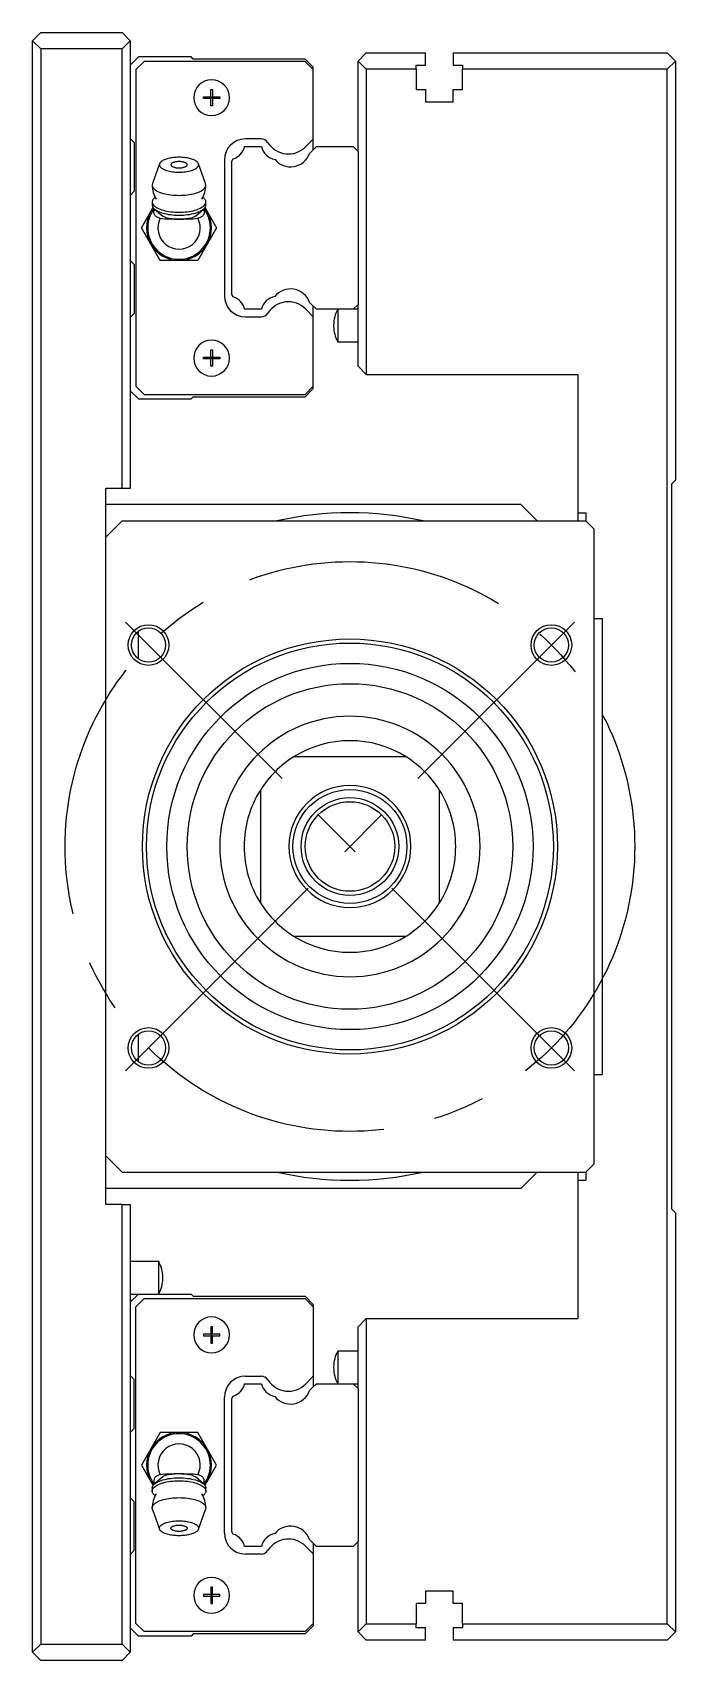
# Model space of a CAD drawing. Extents: x -12 to 1012, y -344 to 120.
# Drawn here: x 932.6 to 1011.5, y -100 to 100 of the extents above; entities that cross this region are included whole.
import ezdxf

# ---------------------------------------------------------------- set-up
doc = ezdxf.new("R2010")
doc.units = 0
doc.linetypes.add('CENTER', pattern=[50.8, 31.75, -6.35, 6.35, -6.35])
doc.layers.get('0').update_dxf_attribs({"linetype": 'CONTINUOUS'})
doc.layers.add('CENTER', color=1, linetype='CENTER')

msp = doc.modelspace()

# ---------------------------------------------------------------- linework, layer by layer
at = {"color": 7, "linetype": 'CONTINUOUS'}
for p, q in [((933.55, 100), (932.55, 99)), ((933.55, 100), (943.55, 100)), ((944.55, 99), (943.55, 100)), ((932.55, -99), (932.55, 99)), ((932.55, 99), (933.55, 98)), ((933.55, 98), (933.55, -98)), ((943.55, 98), (933.55, 98)), ((943.55, 98), (944.55, 99)), ((943.55, 44), (943.55, 98)), ((944.55, 99), (944.55, 44)), ((945.55, 97), (944.55, 96)), ((946.25, 96.45), (945.25, 95.45)), ((952.05, 97), (945.55, 97)), ((966.05, 96.45), (946.25, 96.45)), ((952.3, 96.75), (952.05, 97)), ((966.05, 96.75), (952.3, 96.75)), ((967.05, 95.75), (966.05, 96.75)), ((967.05, 95.45), (966.05, 96.45)), ((972.55, 96.5), (973.55, 97.5)), ((972.55, 85.4), (972.55, 96.5)), ((973.55, 95.5), (972.55, 96.5)), ((973.55, 97.5), (980.85, 97.5)), ((979.7, 96), (980.85, 96)), ((979.7, 95.5), (979.7, 96)), ((980.85, 96), (980.85, 97.5)), ((984.25, 97.5), (1010.55, 97.5)), ((984.25, 97.5), (984.25, 96)), ((984.25, 96), (985.4, 96)), ((985.4, 96), (985.4, 95.5)), ((1010.55, 97.5), (1011.55, 96.5)), ((1011.55, 96.5), (1010.55, 95.5)), ((1011.55, 96.5), (1011.55, 45)), ((945.25, 95.45), (945.25, 56.55)), ((967.05, 95.45), (967.05, 95.75)), ((967.05, 86.92), (967.05, 95.45)), ((973.55, 95.5), (973.55, 58)), ((979.7, 95.5), (973.55, 95.5)), ((979.7, 95.5), (979.7, 93)), ((985.4, 93), (985.4, 95.5)), ((1010.55, 95.5), (985.4, 95.5)), ((1010.55, -95.5), (1010.55, 95.5)), ((953.55, 91.9), (953.55, 92.1)), ((953.55, 92.1), (954.45, 92.1)), ((954.45, 92.1), (954.45, 93)), ((954.45, 93), (954.65, 93)), ((954.45, 92.1), (954.55, 92)), ((954.65, 92.1), (954.55, 92)), ((954.65, 93), (954.65, 92.1)), ((954.65, 92.1), (955.55, 92.1)), ((955.55, 92.1), (955.55, 91.9)), ((979.7, 93), (980.85, 93)), ((980.85, 93), (980.85, 91.5)), ((984.25, 91.5), (984.25, 93)), ((984.25, 93), (985.4, 93)), ((954.45, 91.9), (953.55, 91.9)), ((954.45, 91.9), (954.55, 92)), ((954.45, 91), (954.45, 91.9)), ((954.65, 91), (954.45, 91)), ((954.65, 91.9), (954.55, 92)), ((954.65, 91.9), (954.65, 91)), ((955.55, 91.9), (954.65, 91.9)), ((980.85, 91.5), (984.25, 91.5)), ((944.55, 87), (945.05, 86.5)), ((945.05, 86.5), (945.05, 80.5)), ((958.61, 86), (960.69, 86)), ((960.63, 86.93), (958.72, 86.93)), ((967.05, 86.92), (966.09, 85.95)), ((967.05, 85.6), (967.05, 86.92)), ((967.05, 85.6), (967.45, 86)), ((967.45, 86), (971.95, 86)), ((971.95, 86), (972.55, 85.4)), ((948.24, 84.02), (948.2, 83.95)), ((948.3, 84.08), (948.24, 84.02)), ((948.36, 84.14), (948.3, 84.08)), ((948.44, 84.2), (948.36, 84.14)), ((948.53, 84.25), (948.44, 84.2)), ((948.62, 84.31), (948.53, 84.25)), ((948.73, 84.36), (948.62, 84.31)), ((948.85, 84.41), (948.73, 84.36)), ((948.97, 84.45), (948.85, 84.41)), ((949.11, 84.49), (948.97, 84.45)), ((949.25, 84.53), (949.11, 84.49)), ((949.4, 84.57), (949.25, 84.53)), ((949.55, 84.6), (949.4, 84.57)), ((949.71, 84.62), (949.55, 84.6)), ((949.87, 84.64), (949.71, 84.62)), ((949.78, 84.01), (949.73, 83.98)), ((949.84, 84.03), (949.78, 84.01)), ((949.91, 84.05), (949.84, 84.03)), ((950.04, 84.66), (949.87, 84.64)), ((949.98, 84.07), (949.91, 84.05)), ((950.05, 84.09), (949.98, 84.07)), ((950.21, 84.67), (950.04, 84.66)), ((950.13, 84.11), (950.05, 84.09)), ((950.21, 84.12), (950.13, 84.11)), ((950.38, 84.68), (950.21, 84.67)), ((950.29, 84.13), (950.21, 84.12)), ((950.38, 84.14), (950.29, 84.13)), ((950.55, 84.68), (950.38, 84.68)), ((950.46, 84.14), (950.38, 84.14)), ((950.55, 84.14), (950.46, 84.14)), ((950.72, 84.68), (950.55, 84.68)), ((950.64, 84.14), (950.55, 84.14)), ((950.72, 84.14), (950.64, 84.14)), ((950.89, 84.67), (950.72, 84.68)), ((950.81, 84.13), (950.72, 84.14)), ((950.89, 84.12), (950.81, 84.13)), ((951.06, 84.66), (950.89, 84.67)), ((950.97, 84.11), (950.89, 84.12)), ((951.05, 84.09), (950.97, 84.11)), ((951.12, 84.07), (951.05, 84.09)), ((951.23, 84.64), (951.06, 84.66)), ((951.19, 84.05), (951.12, 84.07)), ((951.26, 84.03), (951.19, 84.05)), ((951.39, 84.62), (951.23, 84.64)), ((951.32, 84.01), (951.26, 84.03)), ((951.37, 83.98), (951.32, 84.01)), ((951.55, 84.6), (951.39, 84.62)), ((951.7, 84.57), (951.55, 84.6)), ((951.85, 84.53), (951.7, 84.57)), ((951.99, 84.49), (951.85, 84.53)), ((952.13, 84.45), (951.99, 84.49)), ((952.25, 84.41), (952.13, 84.45)), ((952.37, 84.36), (952.25, 84.41)), ((952.48, 84.31), (952.37, 84.36)), ((952.57, 84.25), (952.48, 84.31)), ((952.66, 84.2), (952.57, 84.25)), ((952.74, 84.14), (952.66, 84.2)), ((952.8, 84.08), (952.74, 84.14)), ((952.86, 84.02), (952.8, 84.08)), ((952.9, 83.95), (952.86, 84.02)), ((956.12, 84.33), (956.12, 67.67)), ((957.05, 84.2), (957.21, 84.48)), ((957.05, 67.8), (957.05, 84.2)), ((966.6, 85.15), (967.05, 85.6)), ((972.55, 85.4), (972.55, 66.6)), ((948.17, 83.89), (947.28, 81.44)), ((948.17, 83.89), (948.15, 83.81)), ((948.15, 83.81), (948.15, 83.73)), ((948.15, 83.73), (948.17, 83.65)), ((948.2, 83.95), (948.17, 83.89)), ((948.17, 83.65), (948.2, 83.58)), ((948.2, 83.58), (948.25, 83.5)), ((948.25, 83.5), (948.32, 83.42)), ((948.32, 83.42), (948.4, 83.35)), ((948.4, 83.35), (948.5, 83.28)), ((948.5, 83.28), (948.61, 83.22)), ((948.61, 83.22), (948.74, 83.16)), ((948.74, 83.16), (948.88, 83.1)), ((948.88, 83.1), (949.03, 83.05)), ((949.03, 83.05), (949.2, 83)), ((949.2, 83), (949.37, 82.96)), ((949.37, 82.96), (949.56, 82.92)), ((949.57, 83.83), (949.55, 83.79)), ((949.55, 83.79), (949.55, 83.76)), ((949.55, 83.76), (949.55, 83.73)), ((949.55, 83.73), (949.57, 83.69)), ((949.56, 82.92), (949.75, 82.9)), ((949.58, 83.86), (949.57, 83.83)), ((949.57, 83.69), (949.58, 83.66)), ((949.61, 83.89), (949.58, 83.86)), ((949.58, 83.66), (949.61, 83.63)), ((949.64, 83.92), (949.61, 83.89)), ((949.61, 83.63), (949.64, 83.6)), ((949.68, 83.95), (949.64, 83.92)), ((949.64, 83.6), (949.68, 83.57)), ((949.73, 83.98), (949.68, 83.95)), ((949.68, 83.57), (949.73, 83.54)), ((949.73, 83.54), (949.78, 83.51)), ((949.75, 82.9), (949.94, 82.87)), ((949.78, 83.51), (949.84, 83.49)), ((949.84, 83.49), (949.91, 83.47)), ((949.91, 83.47), (949.98, 83.45)), ((949.94, 82.87), (950.14, 82.86)), ((949.98, 83.45), (950.05, 83.43)), ((950.05, 83.43), (950.13, 83.41)), ((950.13, 83.41), (950.21, 83.4)), ((950.14, 82.86), (950.35, 82.85)), ((950.21, 83.4), (950.29, 83.39)), ((950.29, 83.39), (950.38, 83.38)), ((950.35, 82.85), (950.55, 82.84)), ((950.38, 83.38), (950.46, 83.38)), ((950.46, 83.38), (950.55, 83.38)), ((950.55, 83.38), (950.64, 83.38)), ((950.55, 82.84), (950.75, 82.85)), ((950.64, 83.38), (950.72, 83.38)), ((950.72, 83.38), (950.81, 83.39)), ((950.75, 82.85), (950.96, 82.86)), ((950.81, 83.39), (950.89, 83.4)), ((950.89, 83.4), (950.97, 83.41)), ((950.96, 82.86), (951.16, 82.87)), ((950.97, 83.41), (951.05, 83.43)), ((951.05, 83.43), (951.12, 83.45)), ((951.12, 83.45), (951.19, 83.47)), ((951.16, 82.87), (951.35, 82.9)), ((951.19, 83.47), (951.26, 83.49)), ((951.26, 83.49), (951.32, 83.51)), ((951.32, 83.51), (951.37, 83.54)), ((951.35, 82.9), (951.54, 82.92)), ((951.42, 83.95), (951.37, 83.98)), ((951.37, 83.54), (951.42, 83.57)), ((951.46, 83.92), (951.42, 83.95)), ((951.42, 83.57), (951.46, 83.6)), ((951.49, 83.89), (951.46, 83.92)), ((951.46, 83.6), (951.49, 83.63)), ((951.52, 83.86), (951.49, 83.89)), ((951.49, 83.63), (951.52, 83.66)), ((951.53, 83.83), (951.52, 83.86)), ((951.52, 83.66), (951.53, 83.69)), ((951.55, 83.79), (951.53, 83.83)), ((951.53, 83.69), (951.55, 83.73)), ((951.54, 82.92), (951.73, 82.96)), ((951.55, 83.76), (951.55, 83.79)), ((951.55, 83.73), (951.55, 83.76)), ((951.73, 82.96), (951.9, 83)), ((951.9, 83), (952.07, 83.05)), ((952.07, 83.05), (952.22, 83.1)), ((952.22, 83.1), (952.36, 83.16)), ((952.36, 83.16), (952.49, 83.22)), ((952.49, 83.22), (952.6, 83.28)), ((952.6, 83.28), (952.7, 83.35)), ((952.7, 83.35), (952.78, 83.42)), ((952.78, 83.42), (952.85, 83.5)), ((952.85, 83.5), (952.9, 83.58)), ((952.93, 83.89), (952.9, 83.95)), ((952.9, 83.58), (952.93, 83.65)), ((952.95, 83.81), (952.93, 83.89)), ((953.82, 81.44), (952.93, 83.89)), ((952.93, 83.65), (952.95, 83.73)), ((952.95, 83.73), (952.95, 83.81)), ((945.05, 80.5), (944.55, 80)), ((947.28, 81.44), (947.25, 81.27)), ((947.25, 81.27), (947.26, 81.17)), ((947.26, 81.17), (947.29, 81.07)), ((947.29, 81.07), (947.34, 80.97)), ((947.34, 80.97), (947.41, 80.88)), ((947.41, 80.88), (947.5, 80.78)), ((947.5, 80.78), (947.61, 80.69)), ((947.61, 80.69), (947.74, 80.61)), ((947.74, 80.61), (947.88, 80.52)), ((947.88, 80.52), (948.04, 80.45)), ((948.04, 80.45), (948.22, 80.37)), ((948.22, 80.37), (948.41, 80.31)), ((948.41, 80.31), (948.61, 80.24)), ((948.61, 80.24), (948.83, 80.19)), ((948.83, 80.19), (949.05, 80.14)), ((949.05, 80.14), (949.29, 80.1)), ((949.29, 80.1), (949.53, 80.07)), ((949.53, 80.07), (949.78, 80.04)), ((949.78, 80.04), (950.03, 80.02)), ((950.03, 80.02), (950.29, 80.01)), ((950.29, 80.01), (950.55, 80)), ((950.55, 80), (950.81, 80.01)), ((950.81, 80.01), (951.07, 80.02)), ((951.07, 80.02), (951.32, 80.04)), ((951.32, 80.04), (951.57, 80.07)), ((951.57, 80.07), (951.81, 80.1)), ((951.81, 80.1), (952.05, 80.14)), ((952.05, 80.14), (952.27, 80.19)), ((952.27, 80.19), (952.49, 80.24)), ((952.49, 80.24), (952.69, 80.31)), ((952.69, 80.31), (952.88, 80.37)), ((952.88, 80.37), (953.06, 80.45)), ((953.06, 80.45), (953.22, 80.52)), ((953.22, 80.52), (953.36, 80.61)), ((953.36, 80.61), (953.49, 80.69)), ((953.49, 80.69), (953.6, 80.78)), ((953.6, 80.78), (953.69, 80.88)), ((953.69, 80.88), (953.76, 80.97)), ((953.76, 80.97), (953.81, 81.07)), ((953.81, 81.07), (953.84, 81.17)), ((953.85, 81.27), (953.82, 81.44)), ((953.84, 81.17), (953.85, 81.27)), ((947.09, 78), (947.37, 78.49)), ((947.27, 79.33), (947.25, 79.26)), ((947.25, 79.26), (947.25, 79.19)), ((947.25, 79.19), (947.26, 79.09)), ((947.25, 79.19), (947.25, 78.82)), ((947.25, 78.82), (947.25, 78.75)), ((947.25, 78.75), (947.27, 78.69)), ((947.26, 79.09), (947.29, 78.99)), ((947.29, 79.39), (947.27, 79.33)), ((947.27, 78.69), (947.29, 78.62)), ((947.32, 79.46), (947.29, 79.39)), ((947.29, 78.99), (947.34, 78.9)), ((947.29, 78.62), (947.32, 78.55)), ((947.37, 79.52), (947.32, 79.46)), ((947.32, 78.55), (947.37, 78.49)), ((947.34, 78.9), (947.41, 78.8)), ((947.42, 79.59), (947.37, 79.52)), ((947.37, 78.49), (947.42, 78.42)), ((947.41, 78.8), (947.5, 78.71)), ((947.48, 79.65), (947.42, 79.59)), ((947.42, 78.42), (947.48, 78.36)), ((947.46, 77.98), (947.47, 78.05)), ((947.47, 78.05), (947.49, 78.12)), ((947.55, 79.71), (947.48, 79.65)), ((947.48, 78.36), (947.55, 78.3)), ((947.49, 78.12), (947.51, 78.2)), ((947.5, 78.71), (947.61, 78.62)), ((947.51, 78.2), (947.54, 78.27)), ((947.54, 78.27), (947.55, 78.29)), ((947.61, 79.77), (947.55, 79.71)), ((947.55, 78.3), (947.67, 78.21)), ((947.55, 78.3), (948.54, 77.46)), ((947.61, 78.62), (947.74, 78.53)), ((947.67, 78.21), (947.81, 78.12)), ((947.74, 78.53), (947.88, 78.45)), ((947.81, 78.12), (947.97, 78.03)), ((947.88, 78.45), (948.04, 78.37)), ((947.97, 78.03), (948.14, 77.96)), ((948.04, 78.37), (948.22, 78.3)), ((948.22, 78.3), (948.41, 78.23)), ((948.41, 78.23), (948.61, 78.17)), ((948.61, 78.17), (948.83, 78.11)), ((948.83, 78.11), (949.05, 78.07)), ((949.05, 78.07), (949.29, 78.02)), ((949.29, 78.02), (949.53, 77.99)), ((951.57, 77.99), (951.81, 78.02)), ((951.81, 78.02), (952.05, 78.07)), ((952.05, 78.07), (952.27, 78.11)), ((952.27, 78.11), (952.49, 78.17)), ((952.49, 78.17), (952.69, 78.23)), ((952.56, 77.46), (953.55, 78.3)), ((952.69, 78.23), (952.88, 78.3)), ((952.88, 78.3), (953.06, 78.37)), ((952.96, 77.96), (953.13, 78.03)), ((953.06, 78.37), (953.22, 78.45)), ((953.13, 78.03), (953.29, 78.12)), ((953.22, 78.45), (953.36, 78.53)), ((953.29, 78.12), (953.43, 78.21)), ((953.36, 78.53), (953.49, 78.62)), ((953.43, 78.21), (953.55, 78.3)), ((953.55, 79.71), (953.49, 79.77)), ((953.49, 78.62), (953.6, 78.71)), ((953.62, 79.65), (953.55, 79.71)), ((953.55, 78.3), (953.62, 78.36)), ((953.56, 78.28), (953.56, 78.27)), ((953.56, 78.27), (953.59, 78.2)), ((953.59, 78.2), (953.61, 78.12)), ((953.6, 78.71), (953.69, 78.8)), ((953.61, 78.12), (953.63, 78.05)), ((953.68, 79.59), (953.62, 79.65)), ((953.62, 78.36), (953.68, 78.42)), ((953.63, 78.05), (953.64, 77.98)), ((953.73, 79.52), (953.68, 79.59)), ((953.68, 78.42), (953.73, 78.49)), ((953.69, 78.8), (953.76, 78.9)), ((953.78, 79.46), (953.73, 79.52)), ((953.73, 78.49), (953.78, 78.55)), ((953.73, 78.49), (954.01, 78)), ((953.76, 78.9), (953.81, 78.99)), ((953.81, 79.39), (953.78, 79.46)), ((953.78, 78.55), (953.81, 78.62)), ((953.83, 79.33), (953.81, 79.39)), ((953.81, 78.99), (953.84, 79.09)), ((953.81, 78.62), (953.83, 78.69)), ((953.85, 79.26), (953.83, 79.33)), ((953.83, 78.69), (953.85, 78.75)), ((953.84, 79.09), (953.85, 79.19)), ((953.85, 79.19), (953.85, 79.26)), ((953.85, 78.82), (953.85, 79.19)), ((953.85, 78.75), (953.85, 78.82)), ((945.93, 76), (947.09, 78)), ((947.46, 77.91), (947.46, 77.98)), ((947.47, 77.84), (947.46, 77.91)), ((947.48, 77.78), (947.47, 77.84)), ((947.49, 77.72), (947.48, 77.78)), ((947.52, 77.66), (947.49, 77.72)), ((947.55, 77.61), (947.52, 77.66)), ((947.58, 77.55), (947.55, 77.61)), ((947.63, 77.5), (947.58, 77.55)), ((947.67, 77.46), (947.63, 77.5)), ((947.73, 77.41), (947.67, 77.46)), ((947.79, 77.36), (947.73, 77.41)), ((947.87, 77.32), (947.79, 77.36)), ((947.95, 77.28), (947.87, 77.32)), ((948.04, 77.24), (947.95, 77.28)), ((948.14, 77.21), (948.04, 77.24)), ((948.14, 77.96), (948.34, 77.88)), ((948.23, 77.18), (948.14, 77.21)), ((948.34, 77.88), (948.54, 77.82)), ((948.54, 77.82), (948.76, 77.76)), ((948.71, 77.35), (948.54, 77.46)), ((948.91, 77.27), (948.71, 77.35)), ((948.76, 77.76), (949, 77.71)), ((949, 77.71), (949.24, 77.66)), ((949.24, 77.66), (949.49, 77.63)), ((949.49, 77.63), (949.75, 77.6)), ((949.53, 77.99), (949.78, 77.96)), ((949.75, 77.6), (950.01, 77.58)), ((949.78, 77.96), (950.03, 77.94)), ((950.01, 77.58), (950.28, 77.56)), ((950.03, 77.94), (950.29, 77.93)), ((950.28, 77.56), (950.55, 77.56)), ((950.29, 77.93), (950.55, 77.93)), ((950.55, 77.93), (950.81, 77.93)), ((950.55, 77.56), (950.82, 77.56)), ((950.81, 77.93), (951.07, 77.94)), ((950.82, 77.56), (951.09, 77.58)), ((951.07, 77.94), (951.32, 77.96)), ((951.09, 77.58), (951.35, 77.6)), ((951.32, 77.96), (951.57, 77.99)), ((951.35, 77.6), (951.61, 77.63)), ((951.61, 77.63), (951.86, 77.66)), ((951.86, 77.66), (952.1, 77.71)), ((952.1, 77.71), (952.34, 77.76)), ((952.33, 77.32), (952.12, 77.25)), ((952.56, 77.46), (952.33, 77.32)), ((952.34, 77.76), (952.56, 77.82)), ((952.56, 77.82), (952.76, 77.88)), ((952.76, 77.88), (952.96, 77.96)), ((952.96, 77.21), (952.87, 77.18)), ((953.06, 77.24), (952.96, 77.21)), ((953.15, 77.28), (953.06, 77.24)), ((953.23, 77.32), (953.15, 77.28)), ((953.3, 77.36), (953.23, 77.32)), ((953.37, 77.41), (953.3, 77.36)), ((953.43, 77.46), (953.37, 77.41)), ((953.47, 77.5), (953.43, 77.46)), ((953.52, 77.55), (953.47, 77.5)), ((953.55, 77.61), (953.52, 77.55)), ((953.58, 77.66), (953.55, 77.61)), ((953.61, 77.72), (953.58, 77.66)), ((953.62, 77.78), (953.61, 77.72)), ((953.63, 77.84), (953.62, 77.78)), ((953.64, 77.91), (953.63, 77.84)), ((953.64, 77.98), (953.64, 77.91)), ((954.01, 78), (955.17, 76)), ((947.09, 74), (945.93, 76)), ((955.17, 76), (954.01, 74)), ((948.24, 72), (947.09, 74)), ((954.01, 74), (952.86, 72)), ((944.55, 72), (945.05, 71.5)), ((945.05, 71.5), (945.05, 65.5)), ((950.55, 72), (948.24, 72)), ((952.86, 72), (950.55, 72)), ((957.21, 67.52), (957.05, 67.8)), ((960.69, 66), (958.61, 66)), ((966.09, 66.05), (967.05, 65.08)), ((967.45, 66), (966.6, 66.85)), ((967.05, 65.08), (967.05, 66.4)), ((971.95, 66), (967.45, 66)), ((970.05, 66), (970.05, 62)), ((972.55, 66.6), (971.95, 66)), ((972.55, 66), (971.95, 66)), ((972.55, 59), (972.55, 66.6)), ((945.05, 65.5), (944.55, 65)), ((958.72, 65.07), (960.63, 65.07)), ((967.05, 56.55), (967.05, 65.08)), ((969.55, 64.06), (969.55, 63.94)), ((970.05, 62), (972.55, 62)), ((953.55, 60.1), (954.45, 60.1)), ((953.55, 59.9), (953.55, 60.1)), ((954.45, 60.1), (954.45, 61)), ((954.45, 61), (954.65, 61)), ((954.45, 60.1), (954.55, 60)), ((954.65, 60.1), (954.55, 60)), ((954.65, 61), (954.65, 60.1)), ((954.65, 60.1), (955.55, 60.1)), ((955.55, 60.1), (955.55, 59.9)), ((954.45, 59.9), (953.55, 59.9)), ((954.45, 59.9), (954.55, 60)), ((954.45, 59), (954.45, 59.9)), ((954.65, 59), (954.45, 59)), ((954.65, 59.9), (954.55, 60)), ((955.55, 59.9), (954.65, 59.9)), ((954.65, 59.9), (954.65, 59)), ((972.55, 59), (973.55, 58)), ((973.55, 58), (999.55, 58)), ((999.55, 58), (999.55, 41)), ((945.25, 56.55), (946.25, 55.55)), ((966.05, 55.55), (967.05, 56.55)), ((966.05, 55.25), (967.05, 56.25)), ((967.05, 56.25), (967.05, 56.55)), ((944.55, 56), (945.55, 55)), ((945.55, 55), (952.05, 55)), ((946.25, 55.55), (966.05, 55.55)), ((952.05, 55), (952.3, 55.25)), ((952.3, 55.25), (966.05, 55.25)), ((943.55, 44), (941.55, 44)), ((941.55, 38), (941.55, 44)), ((944.55, 44), (943.55, 44)), ((1011.05, 44.5), (1011.55, 45)), ((1011.05, 44.5), (1011.05, -44.5)), ((992.55, 42), (941.55, 42)), ((943.55, 40), (941.55, 38)), ((943.55, 40), (1000.55, 40)), ((994.55, 40), (992.55, 42)), ((999.55, 41), (999.55, 40)), ((999.55, 41), (1000.55, 41)), ((1000.55, 41), (1000.55, 40)), ((1001.55, 39), (1000.55, 40)), ((941.55, -38), (941.55, 38)), ((1001.55, -39), (1001.55, 39)), ((1001.55, 28), (1002.55, 28)), ((1002.55, 28), (1002.55, -28)), ((945.55, 23.06), (945.55, 26.44)), ((978.48, 11), (964.62, 11)), ((960.55, 6.93), (960.55, -6.93)), ((982.55, -6.93), (982.55, 6.93)), ((964.62, -11), (978.48, -11)), ((945.55, -26.44), (945.55, -23.06)), ((1001.55, -28), (1002.55, -28)), ((941.55, -38), (943.55, -40)), ((941.55, -44), (941.55, -38)), ((943.55, -40), (1000.55, -40)), ((992.55, -42), (994.55, -40)), ((999.55, -40), (999.55, -41)), ((1000.55, -40), (1001.55, -39)), ((1000.55, -40), (1000.55, -41)), ((999.55, -41), (1000.55, -41)), ((999.55, -41), (999.55, -58)), ((992.55, -42), (941.55, -42)), ((943.55, -44), (941.55, -44)), ((943.55, -44), (944.55, -44)), ((943.55, -98), (943.55, -44)), ((944.55, -44), (944.55, -99)), ((1011.55, -45), (1011.05, -44.5)), ((1011.55, -45), (1011.55, -96.5)), ((948.05, -51), (944.55, -51)), ((948.05, -53), (948.05, -51)), ((948.05, -55), (948.05, -53)), ((948.55, -53.06), (948.55, -52.94)), ((944.55, -55), (945.55, -55)), ((944.55, -56), (945.55, -55)), ((945.25, -56.55), (946.25, -55.55)), ((945.55, -55), (952.05, -55)), ((946.25, -55.55), (966.05, -55.55)), ((952.05, -55), (952.3, -55.25)), ((952.3, -55.25), (966.05, -55.25)), ((966.05, -55.25), (967.05, -56.25)), ((966.05, -55.55), (967.05, -56.55)), ((945.25, -95.45), (945.25, -56.55)), ((967.05, -56.25), (967.05, -56.55)), ((967.05, -56.55), (967.05, -65.08)), ((973.55, -58), (972.55, -59)), ((973.55, -58), (999.55, -58)), ((973.55, -58), (973.55, -95.5)), ((954.45, -59.9), (953.55, -59.9)), ((953.55, -59.9), (953.55, -60.1)), ((954.45, -59), (954.45, -59.9)), ((954.65, -59), (954.45, -59)), ((954.45, -59.9), (954.55, -60)), ((954.45, -60.1), (954.55, -60)), ((954.65, -59.9), (954.55, -60)), ((954.65, -60.1), (954.55, -60)), ((954.65, -59.9), (954.65, -59)), ((955.55, -59.9), (954.65, -59.9)), ((955.55, -60.1), (955.55, -59.9)), ((972.55, -66.6), (972.55, -59)), ((953.55, -60.1), (954.45, -60.1)), ((954.45, -60.1), (954.45, -61)), ((954.45, -61), (954.65, -61)), ((954.65, -60.1), (955.55, -60.1)), ((954.65, -61), (954.65, -60.1)), ((972.55, -62), (970.05, -62)), ((970.05, -62), (970.05, -66)), ((969.55, -63.94), (969.55, -64.06)), ((945.05, -65.5), (944.55, -65)), ((945.05, -71.5), (945.05, -65.5)), ((958.61, -66), (960.69, -66)), ((958.72, -65.07), (960.63, -65.07)), ((966.09, -66.05), (967.05, -65.08)), ((967.05, -65.08), (967.05, -66.4)), ((967.05, -66.4), (967.45, -66)), ((967.45, -66), (971.95, -66)), ((971.95, -66), (972.55, -66)), ((971.95, -66), (972.55, -66.6)), ((956.12, -84.33), (956.12, -67.67)), ((957.05, -67.8), (957.21, -67.52)), ((957.05, -84.2), (957.05, -67.8)), ((966.6, -66.85), (967.05, -66.4)), ((972.55, -66.6), (972.55, -85.4)), ((944.55, -72), (945.05, -71.5)), ((948.24, -72), (947.09, -74)), ((950.55, -72), (948.24, -72)), ((952.86, -72), (950.55, -72)), ((954.01, -74), (952.86, -72)), ((947.09, -74), (945.93, -76)), ((955.17, -76), (954.01, -74)), ((945.93, -76), (947.09, -78)), ((954.01, -78), (955.17, -76)), ((947.09, -78), (947.37, -78.49)), ((947.47, -77.85), (947.46, -77.91)), ((947.46, -77.91), (947.46, -77.98)), ((947.46, -77.98), (947.47, -78.05)), ((947.48, -77.78), (947.47, -77.85)), ((947.49, -77.72), (947.48, -77.78)), ((947.52, -77.66), (947.49, -77.72)), ((947.55, -77.61), (947.52, -77.66)), ((948.54, -77.46), (947.55, -78.3)), ((947.58, -77.55), (947.55, -77.61)), ((947.62, -77.5), (947.58, -77.55)), ((947.67, -77.46), (947.62, -77.5)), ((947.73, -77.41), (947.67, -77.46)), ((947.79, -77.36), (947.73, -77.41)), ((947.87, -77.32), (947.79, -77.36)), ((947.95, -77.28), (947.87, -77.32)), ((948.04, -77.24), (947.95, -77.28)), ((947.97, -78.03), (948.14, -77.96)), ((948.13, -77.21), (948.04, -77.24)), ((948.23, -77.18), (948.13, -77.21)), ((948.14, -77.96), (948.34, -77.88)), ((948.34, -77.88), (948.54, -77.82)), ((948.66, -77.38), (948.54, -77.46)), ((948.54, -77.82), (948.76, -77.76)), ((948.85, -77.29), (948.66, -77.38)), ((948.76, -77.76), (949, -77.71)), ((949, -77.71), (949.24, -77.66)), ((949.24, -77.66), (949.49, -77.63)), ((949.29, -78.02), (949.53, -77.99)), ((949.49, -77.63), (949.75, -77.6)), ((949.53, -77.99), (949.78, -77.96)), ((949.75, -77.6), (950.01, -77.58)), ((949.78, -77.96), (950.03, -77.94)), ((950.01, -77.58), (950.28, -77.56)), ((950.03, -77.94), (950.29, -77.93)), ((950.28, -77.56), (950.55, -77.56)), ((950.29, -77.93), (950.55, -77.93)), ((950.55, -77.56), (950.82, -77.56)), ((950.55, -77.93), (950.81, -77.93)), ((950.81, -77.93), (951.07, -77.94)), ((950.82, -77.56), (951.09, -77.58)), ((951.07, -77.94), (951.32, -77.96)), ((951.09, -77.58), (951.35, -77.6)), ((951.32, -77.96), (951.57, -77.99)), ((951.35, -77.6), (951.61, -77.63)), ((951.57, -77.99), (951.81, -78.02)), ((951.61, -77.63), (951.86, -77.66)), ((951.86, -77.66), (952.1, -77.71)), ((952.1, -77.71), (952.34, -77.76)), ((952.38, -77.34), (952.15, -77.26)), ((952.34, -77.76), (952.56, -77.82)), ((952.56, -77.46), (952.38, -77.34)), ((953.55, -78.3), (952.56, -77.46)), ((952.56, -77.82), (952.76, -77.88)), ((952.76, -77.88), (952.96, -77.96)), ((952.97, -77.21), (952.87, -77.18)), ((952.96, -77.96), (953.13, -78.03)), ((953.06, -77.24), (952.97, -77.21)), ((953.15, -77.28), (953.06, -77.24)), ((953.23, -77.32), (953.15, -77.28)), ((953.31, -77.36), (953.23, -77.32)), ((953.37, -77.41), (953.31, -77.36)), ((953.43, -77.46), (953.37, -77.41)), ((953.47, -77.5), (953.43, -77.46)), ((953.52, -77.55), (953.47, -77.5)), ((953.55, -77.61), (953.52, -77.55)), ((953.58, -77.66), (953.55, -77.61)), ((953.61, -77.72), (953.58, -77.66)), ((953.62, -77.78), (953.61, -77.72)), ((953.63, -77.84), (953.62, -77.78)), ((953.64, -77.91), (953.63, -77.84)), ((953.63, -78.05), (953.64, -77.98)), ((953.64, -77.98), (953.64, -77.91)), ((953.73, -78.49), (954.01, -78)), ((945.05, -80.5), (944.55, -80)), ((947.25, -78.75), (947.27, -78.69)), ((947.25, -78.82), (947.25, -78.75)), ((947.25, -78.82), (947.25, -79.19)), ((947.25, -79.19), (947.26, -79.09)), ((947.25, -79.26), (947.25, -79.19)), ((947.27, -79.33), (947.25, -79.26)), ((947.26, -79.09), (947.29, -78.99)), ((947.27, -78.69), (947.29, -78.62)), ((947.29, -79.39), (947.27, -79.33)), ((947.29, -78.62), (947.32, -78.55)), ((947.29, -78.99), (947.34, -78.9)), ((947.32, -79.46), (947.29, -79.39)), ((947.32, -78.55), (947.37, -78.49)), ((947.37, -79.52), (947.32, -79.46)), ((947.34, -78.9), (947.41, -78.8)), ((947.37, -78.49), (947.42, -78.42)), ((947.42, -79.59), (947.37, -79.52)), ((947.41, -78.8), (947.5, -78.71)), ((947.42, -78.42), (947.48, -78.36)), ((947.48, -79.65), (947.42, -79.59)), ((947.47, -78.05), (947.49, -78.12)), ((947.48, -78.36), (947.55, -78.3)), ((947.55, -79.71), (947.48, -79.65)), ((947.49, -78.12), (947.51, -78.2)), ((947.5, -78.71), (947.61, -78.62)), ((947.51, -78.2), (947.54, -78.27)), ((947.54, -78.27), (947.55, -78.29)), ((947.55, -78.3), (947.67, -78.21)), ((947.55, -79.71), (947.61, -79.77)), ((947.61, -78.62), (947.74, -78.53)), ((947.67, -78.21), (947.81, -78.12)), ((947.74, -78.53), (947.88, -78.45)), ((947.81, -78.12), (947.97, -78.03)), ((947.88, -78.45), (948.04, -78.37)), ((948.04, -78.37), (948.22, -78.3)), ((948.22, -78.3), (948.41, -78.23)), ((948.41, -78.23), (948.61, -78.17)), ((948.61, -78.17), (948.83, -78.11)), ((948.83, -78.11), (949.05, -78.07)), ((949.05, -78.07), (949.29, -78.02)), ((951.81, -78.02), (952.05, -78.07)), ((952.05, -78.07), (952.27, -78.11)), ((952.27, -78.11), (952.49, -78.17)), ((952.49, -78.17), (952.69, -78.23)), ((952.69, -78.23), (952.88, -78.3)), ((952.88, -78.3), (953.06, -78.37)), ((953.06, -78.37), (953.22, -78.45)), ((953.13, -78.03), (953.29, -78.12)), ((953.22, -78.45), (953.36, -78.53)), ((953.29, -78.12), (953.43, -78.21)), ((953.36, -78.53), (953.49, -78.62)), ((953.43, -78.21), (953.55, -78.3)), ((953.49, -78.62), (953.6, -78.71)), ((953.49, -79.77), (953.55, -79.71)), ((953.55, -78.29), (953.56, -78.27)), ((953.55, -78.3), (953.62, -78.36)), ((953.62, -79.65), (953.55, -79.71)), ((953.56, -78.27), (953.59, -78.2)), ((953.59, -78.2), (953.61, -78.12)), ((953.6, -78.71), (953.69, -78.8)), ((953.61, -78.12), (953.63, -78.05)), ((953.62, -78.36), (953.68, -78.42)), ((953.68, -79.59), (953.62, -79.65)), ((953.68, -78.42), (953.73, -78.49)), ((953.73, -79.52), (953.68, -79.59)), ((953.69, -78.8), (953.76, -78.9)), ((953.73, -78.49), (953.78, -78.55)), ((953.78, -79.46), (953.73, -79.52)), ((953.76, -78.9), (953.81, -78.99)), ((953.78, -78.55), (953.81, -78.62)), ((953.81, -79.39), (953.78, -79.46)), ((953.81, -78.62), (953.83, -78.69)), ((953.81, -78.99), (953.84, -79.09)), ((953.83, -79.33), (953.81, -79.39)), ((953.83, -78.69), (953.85, -78.75)), ((953.85, -79.26), (953.83, -79.33)), ((953.84, -79.09), (953.85, -79.19)), ((953.85, -78.75), (953.85, -78.82)), ((953.85, -79.19), (953.85, -78.82)), ((953.85, -79.19), (953.85, -79.26)), ((945.05, -86.5), (945.05, -80.5)), ((947.25, -81.27), (947.26, -81.17)), ((947.28, -81.44), (947.25, -81.27)), ((947.26, -81.17), (947.29, -81.07)), ((947.28, -81.44), (948.17, -83.89)), ((947.29, -81.07), (947.34, -80.97)), ((947.34, -80.97), (947.41, -80.88)), ((947.41, -80.88), (947.5, -80.78)), ((947.5, -80.78), (947.61, -80.69)), ((947.61, -80.69), (947.74, -80.61)), ((947.74, -80.61), (947.88, -80.52)), ((947.88, -80.52), (948.04, -80.45)), ((948.04, -80.45), (948.22, -80.37)), ((948.22, -80.37), (948.41, -80.31)), ((948.41, -80.31), (948.61, -80.24)), ((948.61, -80.24), (948.83, -80.19)), ((948.83, -80.19), (949.05, -80.14)), ((949.05, -80.14), (949.29, -80.1)), ((949.29, -80.1), (949.53, -80.07)), ((949.53, -80.07), (949.78, -80.04)), ((949.78, -80.04), (950.03, -80.02)), ((950.03, -80.02), (950.29, -80.01)), ((950.29, -80.01), (950.55, -80)), ((950.55, -80), (950.81, -80.01)), ((950.81, -80.01), (951.07, -80.02)), ((951.07, -80.02), (951.32, -80.04)), ((951.32, -80.04), (951.57, -80.07)), ((951.57, -80.07), (951.81, -80.1)), ((951.81, -80.1), (952.05, -80.14)), ((952.05, -80.14), (952.27, -80.19)), ((952.27, -80.19), (952.49, -80.24)), ((952.49, -80.24), (952.69, -80.31)), ((952.69, -80.31), (952.88, -80.37)), ((952.88, -80.37), (953.06, -80.45)), ((952.93, -83.89), (953.82, -81.44)), ((953.06, -80.45), (953.22, -80.52)), ((953.22, -80.52), (953.36, -80.61)), ((953.36, -80.61), (953.49, -80.69)), ((953.49, -80.69), (953.6, -80.78)), ((953.6, -80.78), (953.69, -80.88)), ((953.69, -80.88), (953.76, -80.97)), ((953.76, -80.97), (953.81, -81.07)), ((953.81, -81.07), (953.84, -81.17)), ((953.85, -81.3), (953.82, -81.44)), ((953.84, -81.17), (953.85, -81.27)), ((953.85, -81.27), (953.85, -81.3)), ((948.15, -83.73), (948.17, -83.65)), ((948.15, -83.81), (948.15, -83.73)), ((948.17, -83.89), (948.15, -83.81)), ((948.17, -83.65), (948.2, -83.58)), ((948.2, -83.95), (948.17, -83.89)), ((948.2, -83.58), (948.25, -83.5)), ((948.24, -84.02), (948.2, -83.95)), ((948.25, -83.5), (948.32, -83.42)), ((948.32, -83.42), (948.4, -83.35)), ((948.4, -83.35), (948.5, -83.28)), ((948.5, -83.28), (948.61, -83.22)), ((948.61, -83.22), (948.74, -83.16)), ((948.74, -83.16), (948.88, -83.1)), ((948.88, -83.1), (949.03, -83.05)), ((949.03, -83.05), (949.2, -83)), ((949.2, -83), (949.37, -82.96)), ((949.37, -82.96), (949.56, -82.92)), ((949.55, -83.73), (949.57, -83.69)), ((949.55, -83.76), (949.55, -83.73)), ((949.55, -83.79), (949.55, -83.76)), ((949.57, -83.83), (949.55, -83.79)), ((949.56, -82.92), (949.75, -82.9)), ((949.57, -83.69), (949.58, -83.66)), ((949.58, -83.86), (949.57, -83.83)), ((949.58, -83.66), (949.61, -83.63)), ((949.61, -83.89), (949.58, -83.86)), ((949.61, -83.63), (949.64, -83.6)), ((949.64, -83.92), (949.61, -83.89)), ((949.64, -83.6), (949.68, -83.57)), ((949.68, -83.95), (949.64, -83.92)), ((949.68, -83.57), (949.73, -83.54)), ((949.73, -83.98), (949.68, -83.95)), ((949.73, -83.54), (949.78, -83.51)), ((949.78, -84.01), (949.73, -83.98)), ((949.75, -82.9), (949.94, -82.87)), ((949.78, -83.51), (949.84, -83.49)), ((949.84, -83.49), (949.91, -83.47)), ((949.91, -83.47), (949.98, -83.45)), ((949.94, -82.87), (950.14, -82.86)), ((949.98, -83.45), (950.05, -83.43)), ((950.05, -83.43), (950.13, -83.41)), ((950.13, -83.41), (950.21, -83.4)), ((950.14, -82.86), (950.35, -82.85)), ((950.21, -83.4), (950.29, -83.39)), ((950.29, -83.39), (950.38, -83.38)), ((950.35, -82.85), (950.55, -82.84)), ((950.38, -83.38), (950.46, -83.38)), ((950.46, -83.38), (950.55, -83.38)), ((950.55, -82.84), (950.75, -82.85)), ((950.55, -83.38), (950.64, -83.38)), ((950.64, -83.38), (950.72, -83.38)), ((950.72, -83.38), (950.81, -83.39)), ((950.75, -82.85), (950.96, -82.86)), ((950.81, -83.39), (950.89, -83.4)), ((950.89, -83.4), (950.97, -83.41)), ((950.96, -82.86), (951.16, -82.87)), ((950.97, -83.41), (951.05, -83.43)), ((951.05, -83.43), (951.12, -83.45)), ((951.12, -83.45), (951.19, -83.47)), ((951.16, -82.87), (951.35, -82.9)), ((951.19, -83.47), (951.26, -83.49)), ((951.26, -83.49), (951.32, -83.51)), ((951.32, -83.51), (951.37, -83.54)), ((951.37, -83.98), (951.32, -84.01)), ((951.35, -82.9), (951.54, -82.92)), ((951.37, -83.54), (951.42, -83.57)), ((951.42, -83.95), (951.37, -83.98)), ((951.42, -83.57), (951.46, -83.6)), ((951.46, -83.92), (951.42, -83.95)), ((951.46, -83.6), (951.49, -83.63)), ((951.49, -83.89), (951.46, -83.92)), ((951.49, -83.63), (951.52, -83.66)), ((951.52, -83.86), (951.49, -83.89)), ((951.52, -83.66), (951.53, -83.69)), ((951.53, -83.83), (951.52, -83.86)), ((951.53, -83.69), (951.55, -83.73)), ((951.55, -83.79), (951.53, -83.83)), ((951.54, -82.92), (951.73, -82.96)), ((951.55, -83.73), (951.55, -83.76)), ((951.55, -83.76), (951.55, -83.79)), ((951.73, -82.96), (951.9, -83)), ((951.9, -83), (952.07, -83.05)), ((952.07, -83.05), (952.22, -83.1)), ((952.22, -83.1), (952.36, -83.16)), ((952.36, -83.16), (952.49, -83.22)), ((952.49, -83.22), (952.6, -83.28)), ((952.6, -83.28), (952.7, -83.35)), ((952.7, -83.35), (952.78, -83.42)), ((952.78, -83.42), (952.85, -83.5)), ((952.85, -83.5), (952.9, -83.58)), ((952.9, -83.95), (952.86, -84.02)), ((952.9, -83.58), (952.93, -83.65)), ((952.93, -83.89), (952.9, -83.95)), ((952.93, -83.65), (952.95, -83.73)), ((952.95, -83.81), (952.93, -83.89)), ((952.95, -83.73), (952.95, -83.81)), ((948.3, -84.08), (948.24, -84.02)), ((948.36, -84.14), (948.3, -84.08)), ((948.44, -84.2), (948.36, -84.14)), ((948.53, -84.25), (948.44, -84.2)), ((948.62, -84.31), (948.53, -84.25)), ((948.73, -84.36), (948.62, -84.31)), ((948.85, -84.41), (948.73, -84.36)), ((948.97, -84.45), (948.85, -84.41)), ((949.11, -84.49), (948.97, -84.45)), ((949.25, -84.53), (949.11, -84.49)), ((949.4, -84.57), (949.25, -84.53)), ((949.55, -84.6), (949.4, -84.57)), ((949.71, -84.62), (949.55, -84.6)), ((949.87, -84.64), (949.71, -84.62)), ((949.84, -84.03), (949.78, -84.01)), ((949.91, -84.05), (949.84, -84.03)), ((950.04, -84.66), (949.87, -84.64)), ((949.98, -84.07), (949.91, -84.05)), ((950.05, -84.09), (949.98, -84.07)), ((950.21, -84.67), (950.04, -84.66)), ((950.13, -84.11), (950.05, -84.09)), ((950.21, -84.12), (950.13, -84.11)), ((950.29, -84.13), (950.21, -84.12)), ((950.38, -84.68), (950.21, -84.67)), ((950.38, -84.14), (950.29, -84.13)), ((950.46, -84.14), (950.38, -84.14)), ((950.55, -84.68), (950.38, -84.68)), ((950.55, -84.14), (950.46, -84.14)), ((950.64, -84.14), (950.55, -84.14)), ((950.72, -84.68), (950.55, -84.68)), ((950.72, -84.14), (950.64, -84.14)), ((950.81, -84.13), (950.72, -84.14)), ((950.89, -84.67), (950.72, -84.68)), ((950.89, -84.12), (950.81, -84.13)), ((950.97, -84.11), (950.89, -84.12)), ((951.06, -84.66), (950.89, -84.67)), ((951.05, -84.09), (950.97, -84.11)), ((951.12, -84.07), (951.05, -84.09)), ((951.23, -84.64), (951.06, -84.66)), ((951.19, -84.05), (951.12, -84.07)), ((951.26, -84.03), (951.19, -84.05)), ((951.39, -84.62), (951.23, -84.64)), ((951.32, -84.01), (951.26, -84.03)), ((951.55, -84.6), (951.39, -84.62)), ((951.7, -84.57), (951.55, -84.6)), ((951.85, -84.53), (951.7, -84.57)), ((951.99, -84.49), (951.85, -84.53)), ((952.13, -84.45), (951.99, -84.49)), ((952.25, -84.41), (952.13, -84.45)), ((952.37, -84.36), (952.25, -84.41)), ((952.48, -84.31), (952.37, -84.36)), ((952.57, -84.25), (952.48, -84.31)), ((952.66, -84.2), (952.57, -84.25)), ((952.74, -84.14), (952.66, -84.2)), ((952.8, -84.08), (952.74, -84.14)), ((952.86, -84.02), (952.8, -84.08)), ((957.21, -84.48), (957.05, -84.2)), ((960.69, -86), (958.61, -86)), ((967.05, -86.92), (966.09, -85.95)), ((967.45, -86), (966.6, -85.15)), ((967.05, -85.6), (967.05, -86.92)), ((971.95, -86), (967.45, -86)), ((972.55, -85.4), (971.95, -86)), ((972.55, -96.5), (972.55, -85.4)), ((944.55, -87), (945.05, -86.5)), ((960.63, -86.93), (958.72, -86.93)), ((967.05, -86.92), (967.05, -95.45)), ((954.45, -91.9), (953.55, -91.9)), ((953.55, -91.9), (953.55, -92.1)), ((954.45, -91), (954.45, -91.9)), ((954.65, -91), (954.45, -91)), ((954.45, -91.9), (954.55, -92)), ((954.45, -92.1), (954.55, -92)), ((954.65, -91.9), (954.55, -92)), ((954.65, -92.1), (954.55, -92)), ((954.65, -91.9), (954.65, -91)), ((955.55, -91.9), (954.65, -91.9)), ((955.55, -92.1), (955.55, -91.9)), ((984.25, -91.5), (980.85, -91.5)), ((980.85, -91.5), (980.85, -93)), ((984.25, -93), (984.25, -91.5)), ((953.55, -92.1), (954.45, -92.1)), ((954.45, -92.1), (954.45, -93)), ((954.45, -93), (954.65, -93)), ((954.65, -92.1), (955.55, -92.1)), ((954.65, -93), (954.65, -92.1)), ((979.7, -93), (979.7, -95.5)), ((980.85, -93), (979.7, -93)), ((985.4, -93), (984.25, -93)), ((985.4, -95.5), (985.4, -93)), ((945.55, -97), (944.55, -96)), ((946.25, -96.45), (945.25, -95.45)), ((967.05, -95.45), (966.05, -96.45)), ((967.05, -95.75), (966.05, -96.75)), ((967.05, -95.45), (967.05, -95.75)), ((972.55, -96.5), (973.55, -95.5)), ((973.55, -95.5), (979.7, -95.5)), ((979.7, -96), (979.7, -95.5)), ((980.85, -96), (979.7, -96)), ((980.85, -97.5), (980.85, -96)), ((985.4, -96), (984.25, -96)), ((984.25, -96), (984.25, -97.5)), ((985.4, -95.5), (1010.55, -95.5)), ((985.4, -95.5), (985.4, -96)), ((1010.55, -95.5), (1011.55, -96.5)), ((933.55, -98), (932.55, -99)), ((933.55, -98), (943.55, -98)), ((944.55, -99), (943.55, -98)), ((952.05, -97), (945.55, -97)), ((966.05, -96.45), (946.25, -96.45)), ((952.3, -96.75), (952.05, -97)), ((966.05, -96.75), (952.3, -96.75)), ((973.55, -97.5), (972.55, -96.5)), ((980.85, -97.5), (973.55, -97.5)), ((1010.55, -97.5), (984.25, -97.5)), ((1011.55, -96.5), (1010.55, -97.5)), ((932.55, -99), (933.55, -100)), ((943.55, -100), (933.55, -100)), ((943.55, -100), (944.55, -99))]:
    msp.add_line(p, q, dxfattribs=at)
at = {"color": 3, "linetype": 'CONTINUOUS'}
for centre in [(946.8, 24.75), (996.3, 24.75), (946.8, -24.75), (996.3, -24.75)]:
    msp.add_circle(centre, 2.5, dxfattribs=at)
at = {"color": 7, "linetype": 'CONTINUOUS'}
for centre, radius in [((946.8, 24.75), 2.1), ((996.3, 24.75), 2.1), ((971.55, 0), 25.5), ((971.55, 0), 25), ((971.55, 0), 22.5), ((971.55, 0), 20), ((971.55, 0), 7), ((971.55, 0), 6), ((971.55, 0), 5.5), ((946.8, -24.75), 2.1), ((996.3, -24.75), 2.1)]:
    msp.add_circle(centre, radius, dxfattribs=at)
for centre, radius, start, end in [((954.55, 92), 2.2, 0, 180), ((954.55, 92), 2.2, 180, 0), ((958.72, 84.33), 2.6, 90, 180), ((956.57, 86.48), 2.1, 287.8944, 346.7394), ((960.63, 85.93), 1, 32.3319, 90), ((960.62, 85.9), 1.03, 33.3353, 88.9965), ((962.73, 86.48), 2.1, 193.2606, 258.3703), ((963.99, 88.05), 2.97, 212.3321, 315), ((964.25, 86), 2.5, 219.0557, 340.1637), ((950.55, 81.27), 3.3, 180.0002, 212.051), ((950.55, 81.27), 3.3, 327.9527, 359.9999), ((950.55, 76), 3.85, 142.5071, 37.4929), ((950.55, 76), 4, 142.1418, 150), ((950.55, 76), 4, 30, 37.8582), ((950.55, 76), 4, 150, 210), ((950.55, 76), 2.6, 152.9958, 27.0042), ((950.55, 101.67), 24.6, 264.5957, 275.4043), ((950.57, 85.02), 7.92, 257.8831, 281.2825), ((950.55, 76), 4, 330, 30), ((950.55, 76), 4, 210, 270), ((950.55, 76), 4, 270, 330), ((964.25, 66), 2.5, 19.8363, 140.9443), ((958.72, 67.67), 2.6, 180, 270), ((956.57, 65.52), 2.1, 13.2606, 72.1056), ((962.73, 65.52), 2.1, 101.6297, 166.7394), ((963.99, 63.95), 2.97, 44.9791, 147.6681), ((973.55, 64.06), 4, 151.0305, 180), ((960.63, 66.07), 1, 270, 327.6675), ((954.55, 60), 2.2, 0, 180), ((973.55, 63.94), 4, 180, 208.9695), ((954.55, 60), 2.2, 180, 0), ((971.55, 0), 41, 77.3196, 102.6804), ((971.55, 0), 16, 0, 180), ((971.55, 0), 16, 0, 180), ((971.55, 0), 13, 57.7958, 122.2042), ((971.55, 0), 13, 57.7958, 122.2042), ((971.55, 0), 13, 122.2042, 147.7958), ((971.55, 0), 13, 32.2042, 57.7958), ((971.55, 0), 13, 147.7958, 180), ((971.55, 0), 13, 147.7958, 180), ((971.55, 0), 7.5, 0, 180), ((971.55, 0), 13, 0, 32.2042), ((971.55, 0), 13, 0, 32.2042), ((971.55, 0), 16, 180, 0), ((971.55, 0), 16, 180, 0), ((971.55, 0), 13, 180, 212.2042), ((971.55, 0), 13, 180, 212.2042), ((971.55, 0), 7.5, 180, 0), ((971.55, 0), 13, 327.7958, 0), ((971.55, 0), 13, 327.7958, 0), ((971.55, 0), 13, 212.2042, 237.7958), ((971.55, 0), 13, 302.2042, 327.7958), ((971.55, 0), 13, 237.7958, 302.2042), ((971.55, 0), 13, 237.7958, 302.2042), ((971.55, 0), 41, 257.3196, 282.6804), ((944.55, -52.94), 4, 0, 28.9695), ((944.55, -53.06), 4, 331.0305, 0), ((954.55, -60), 2.2, 0, 180), ((954.55, -60), 2.2, 180, 0), ((973.55, -63.94), 4, 151.0305, 180), ((958.72, -67.67), 2.6, 90, 180), ((956.57, -65.52), 2.1, 287.8944, 346.7394), ((960.63, -66.07), 1, 32.3325, 90), ((962.73, -65.52), 2.1, 193.2606, 258.3703), ((963.99, -63.95), 2.97, 212.3319, 315.0209), ((973.55, -64.06), 4, 180, 208.9695), ((964.25, -66), 2.5, 219.0557, 340.1637), ((950.55, -76), 4, 90, 150), ((950.55, -76), 4, 30, 90), ((950.55, -76), 4, 150, 210), ((950.55, -76), 3.85, 322.5071, 217.4929), ((950.55, -76), 2.6, 332.9958, 207.0042), ((950.55, -76), 4, 330, 30), ((950.55, -76), 4, 210, 217.8582), ((950.55, -101.74), 24.67, 84.6125, 95.3875), ((950.58, -84.77), 7.68, 78.208, 103.0193), ((950.55, -76), 4, 322.1418, 330), ((950.55, -81.27), 3.3, 147.9527, 179.9999), ((950.55, -81.27), 3.3, 0.0002, 32.051), ((964.25, -86), 2.5, 19.8363, 140.9443), ((958.72, -84.33), 2.6, 180, 270), ((956.57, -86.48), 2.1, 13.2606, 72.1056), ((962.73, -86.48), 2.1, 101.6297, 166.7394), ((963.99, -88.05), 2.97, 45, 147.6679), ((960.63, -85.93), 1, 270, 327.6681), ((960.62, -85.9), 1.03, 271.0035, 326.6647), ((954.55, -92), 2.2, 0, 180), ((954.55, -92), 2.2, 180, 0)]:
    msp.add_arc(centre, radius, start, end, dxfattribs=at)
at = {"layer": 'CENTER', "color": 1, "linetype": 'CENTER'}
for p, q in [((999.13, -27.58), (943.97, 27.58)), ((943.97, -27.58), (999.13, 27.58))]:
    msp.add_line(p, q, dxfattribs=at)
msp.add_circle((971.55, 0), 35, dxfattribs=at)

doc.saveas('drawing.dxf')
